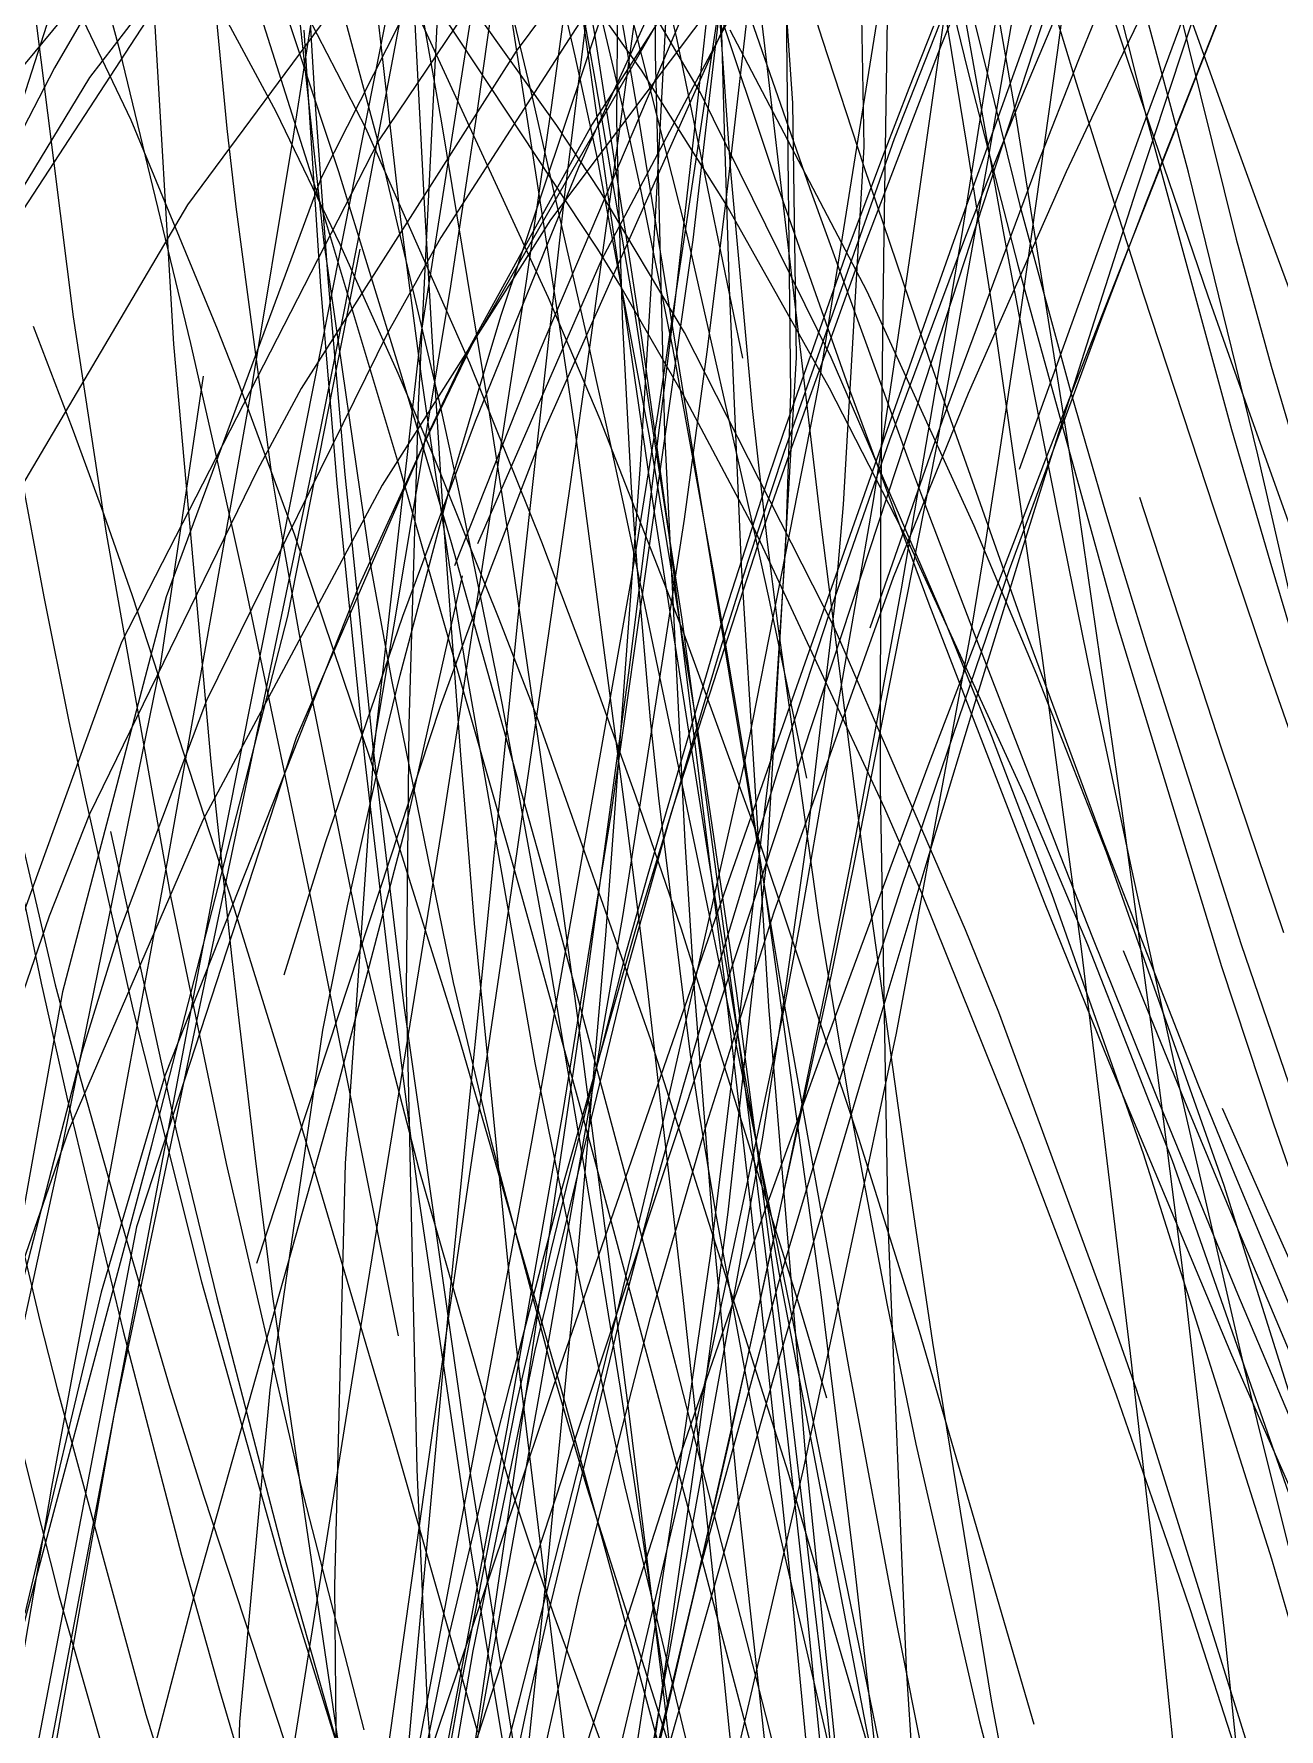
# Model space of a CAD drawing. Header units: metres. Extents: x -233 to 379, y -58 to 1087.
# Drawn here: x -205.13 to -177.23, y 305.97 to 343.96 of the extents above; entities that cross this region are included whole.
import ezdxf

# ---------------------------------------------------------------- set-up
doc = ezdxf.new("R2010")
doc.units = ezdxf.units.M

msp = doc.modelspace()

# ---------------------------------------------------------------- linework, layer by layer
for p, q in [((-191.197, 339.988, -1381.534), (-190.561, 352.158, -1374.634)), ((-186.533, 341.43, -1386.889), (-186.692, 351.057, -1383.893)), ((-188.129, 342.409, -1383.852), (-188.694, 350.547, -1380.717)), ((-193.925, 350.178, -1281.095), (-198.697, 340.729, -1281.133)), ((-192.548, 343.859, -1364.557), (-193.567, 349.776, -1358.45)), ((-197.639, 340.506, -1382.445), (-195.938, 349.469, -1375.454)), ((-193.236, 340.351, -1379.769), (-192.121, 349.369, -1377.291)), ((-200.552, 349.07, -1285.604), (-205.727, 342.815, -1282.243)), ((-199.248, 349.002, -1278.495), (-203.889, 342.982, -1277.649)), ((-192.479, 348.905, -1279.985), (-197.41, 341.559, -1279.363)), ((-189.306, 348.878, -1295.965), (-192.93, 340.963, -1296.275)), ((-189.627, 340.166, -1383.077), (-188.605, 349.037, -1378.935)), ((-184.829, 343.635, -1341.717), (-182.682, 348.893, -1333.154)), ((-183.576, 348.76, -1311.973), (-181.777, 342.859, -1309.249)), ((-203.2, 343.56, -1357.207), (-204.506, 348.352, -1351.02)), ((-191.517, 343.143, -1366.75), (-195.26, 348.375, -1359.305)), ((-193.53, 342.359, -1387.664), (-192.703, 348.351, -1383.258)), ((-191.615, 342.291, -1380.514), (-192.656, 348.378, -1372.897)), ((-185.44, 339.391, -1361.636), (-184.162, 348.373, -1351.224)), ((-184.236, 341.535, -1389.333), (-185.414, 348.723, -1383.651)), ((-181.796, 348.393, -1304.269), (-180.193, 342.045, -1301.35)), ((-197.698, 341.849, -1367.15), (-200.897, 348.022, -1359.653)), ((-198.914, 343.824, -1376.845), (-199.161, 348.318, -1371.863)), ((-190.87, 348.26, -1278.734), (-194.324, 343.569, -1277.87)), ((-191.909, 342.189, -1360.833), (-193.342, 348.234, -1354.002)), ((-190.338, 341.713, -1380.317), (-189.633, 348.16, -1376.776)), ((-182.147, 347.974, -1301.882), (-180.585, 343.236, -1299.773)), ((-199.702, 342.211, -1364.666), (-202.636, 347.647, -1357.458)), ((-198.681, 336.992, -1387.901), (-196.552, 347.771, -1380.398)), ((-190.197, 342.641, -1364.817), (-193.32, 347.952, -1357.969)), ((-203.765, 347.555, -1297.457), (-205.781, 341.238, -1294.996)), ((-196.273, 347.447, -1277.98), (-201.688, 340.125, -1276.622)), ((-189.377, 347.254, -1295.328), (-193.789, 336.881, -1296.225)), ((-192.673, 336.989, -1382.469), (-191.22, 347.524, -1377.509)), ((-187.975, 347.275, -1296.803), (-192.42, 338.881, -1297.396)), ((-192.041, 347.459, -1306.666), (-192.079, 342.025, -1303.771)), ((-184.518, 339.316, -1357.745), (-181.593, 347.496, -1348.971)), ((-180.157, 347.276, -1312.296), (-178.196, 339.358, -1309.454)), ((-199.317, 341.666, -1386.418), (-198.452, 347.193, -1382.075)), ((-189.375, 346.989, -1276.519), (-192.627, 341.935, -1275.185)), ((-191.209, 343.502, -1389.441), (-191.225, 346.928, -1386.593)), ((-191.14, 335.522, -1379.257), (-189.411, 347.027, -1372.424)), ((-185.116, 346.873, -1307.93), (-184.209, 343.126, -1306.193)), ((-179.263, 340.86, -1379.523), (-180.924, 347.048, -1372.311)), ((-190.359, 339.342, -1378.013), (-189.524, 346.586, -1373.748)), ((-183.056, 342.404, -1345.754), (-181.299, 346.568, -1338.932)), ((-180.187, 340.237, -1352.197), (-177.696, 346.56, -1342.593)), ((-202.953, 342.024, -1361.738), (-205.05, 346.425, -1355.698)), ((-198.711, 340.157, -1386.247), (-200.616, 346.176, -1380.642)), ((-195.196, 342.244, -1383.735), (-194.603, 346.388, -1380.395)), ((-188.7, 346.319, -1296.278), (-193.721, 335.026, -1296.461)), ((-193.002, 343.468, -1360.911), (-193.637, 346.231, -1357.753)), ((-192.539, 342.858, -1380.318), (-193.185, 346.409, -1377.578)), ((-190.396, 346.323, -1313.167), (-188.537, 340.746, -1310.288)), ((-189.663, 341.808, -1394.364), (-189.782, 346.365, -1390.826)), ((-183.16, 342.334, -1393.038), (-183.854, 346.294, -1389.913)), ((-203.209, 345.709, -1281.346), (-204.674, 343.194, -1280.325)), ((-197.59, 345.732, -1297.37), (-196.922, 339.796, -1295.924)), ((-188.87, 346.028, -1282.085), (-193.561, 339.789, -1280.855)), ((-188.678, 343.057, -1382.466), (-188.995, 345.725, -1379.392)), ((-188.125, 345.878, -1311.346), (-187.471, 343.84, -1310.477)), ((-182.192, 343.596, -1354.713), (-181.901, 345.779, -1352.208)), ((-180.433, 340.443, -1348.766), (-178.644, 345.864, -1341.572)), ((-196.378, 340.164, -1378.565), (-196.665, 345.684, -1372.707)), ((-192.208, 339.936, -1382.145), (-192.97, 345.347, -1376.875)), ((-190.494, 339.454, -1384.606), (-192.017, 345.463, -1377.698)), ((-190.731, 343.86, -1366.073), (-191.117, 345.505, -1364.275)), ((-186.082, 339.463, -1387.774), (-185.988, 345.544, -1381.879)), ((-184.381, 345.55, -1299.864), (-183.045, 340.11, -1297.294)), ((-181.429, 342.076, -1345.059), (-179.776, 345.493, -1338.816)), ((-180.292, 341.855, -1351.81), (-179.006, 345.337, -1347.04)), ((-201.995, 337.004, -1387.261), (-202.486, 345.268, -1379.553)), ((-198.574, 341.706, -1380.563), (-199.697, 345.082, -1377.065)), ((-199.268, 345.098, -1298.943), (-198.638, 339.278, -1297.609)), ((-190.599, 345.2, -1291.616), (-195.337, 336.964, -1292.097)), ((-193.346, 337.395, -1367.246), (-194.55, 345.078, -1359.777)), ((-187.554, 336.045, -1383.939), (-186.074, 345.3, -1376.25)), ((-201.089, 344.741, -1302.308), (-200.81, 341.841, -1301.656)), ((-195.991, 341.964, -1364.975), (-196.469, 344.653, -1362.272)), ((-196.46, 337.177, -1378.781), (-195.246, 344.905, -1371.34)), ((-192.679, 344.561, -1274.544), (-196.017, 339.392, -1273.517)), ((-194.674, 337.632, -1372.721), (-192.293, 344.726, -1364.057)), ((-193.96, 342.538, -1383.277), (-194.458, 344.597, -1380.848)), ((-189.785, 344.559, -1305.275), (-189.526, 340.883, -1303.487)), ((-185.847, 341.612, -1348.83), (-184.559, 344.898, -1344.127)), ((-184.344, 339.436, -1359.289), (-183.479, 344.88, -1352.949)), ((-184.33, 344.628, -1295.03), (-183.422, 339.564, -1292.683)), ((-183.758, 341.088, -1357.313), (-183.122, 344.794, -1353.228)), ((-179.4, 344.833, -1299.026), (-178.39, 341.999, -1298.039)), ((-202.516, 344.409, -1278.409), (-208.843, 334.706, -1277.845)), ((-205.123, 344.501, -1301.71), (-204.256, 337.621, -1299.972)), ((-197.416, 341.538, -1352.961), (-198.166, 344.319, -1349.377)), ((-196.516, 335.64, -1380.09), (-196.091, 344.308, -1372.588)), ((-192.496, 339.136, -1361.292), (-195.935, 344.324, -1353.86)), ((-193.419, 341.902, -1356.582), (-195.276, 344.509, -1352.793)), ((-189.119, 344.442, -1309.634), (-187.745, 340.497, -1307.227)), ((-188.176, 335.908, -1385.378), (-188.267, 344.54, -1383.64)), ((-184.983, 336.717, -1358.603), (-182.453, 344.442, -1350.585)), ((-181.718, 343.386, -1343.47), (-181.358, 344.281, -1341.899)), ((-181.118, 337.866, -1351.817), (-178.59, 344.268, -1342.993)), ((-198.701, 338.297, -1382.091), (-199.076, 344.041, -1376.52)), ((-198.83, 342.471, -1378.255), (-198.914, 343.824, -1376.845)), ((-193.605, 338.046, -1368.461), (-196.416, 344.153, -1361.912)), ((-191.742, 338.673, -1369.527), (-192.548, 343.859, -1364.557)), ((-189.248, 336.689, -1373.173), (-190.731, 343.86, -1366.073)), ((-186.465, 338.183, -1370.611), (-189.536, 344.045, -1364.023)), ((-187.471, 343.84, -1310.477), (-186.536, 340.988, -1309.351)), ((-185.52, 342.741, -1345.253), (-184.967, 344.136, -1343.211)), ((-201.62, 337.017, -1364.341), (-203.2, 343.56, -1357.207)), ((-194.324, 343.569, -1277.87), (-199.141, 336.009, -1277.623)), ((-192.501, 341.125, -1363.471), (-193.002, 343.468, -1360.911)), ((-191, 335.02, -1395.367), (-191.209, 343.502, -1389.441)), ((-186.617, 338.957, -1348.415), (-184.829, 343.635, -1341.717)), ((-183.075, 337.354, -1361.298), (-182.192, 343.596, -1354.713)), ((-204.674, 343.194, -1280.325), (-207.456, 337.82, -1278.631)), ((-189.609, 340.109, -1370.513), (-191.517, 343.143, -1366.75)), ((-188.3, 339.801, -1385.923), (-188.678, 343.057, -1382.466)), ((-184.209, 343.126, -1306.193), (-183.09, 338.777, -1304.348)), ((-182.655, 341.006, -1347.394), (-181.718, 343.386, -1343.47)), ((-180.585, 343.236, -1299.773), (-178.827, 338.088, -1297.786)), ((-203.889, 342.982, -1277.649), (-209.541, 333.665, -1277.297)), ((-191.686, 337.828, -1383.954), (-192.539, 342.858, -1380.318)), ((-186.077, 341.304, -1347.291), (-185.52, 342.741, -1345.253)), ((-181.777, 342.859, -1309.249), (-181.197, 341.017, -1308.536)), ((-198.54, 338.474, -1382.062), (-198.83, 342.471, -1378.255)), ((-194.094, 338.415, -1390.304), (-193.53, 342.359, -1387.664)), ((-192.745, 337.189, -1388.807), (-193.96, 342.538, -1383.277)), ((-190.612, 336.134, -1387.054), (-191.615, 342.291, -1380.514)), ((-187.267, 336.709, -1371.041), (-190.197, 342.641, -1364.817)), ((-188.043, 336.706, -1385.27), (-188.129, 342.409, -1383.852)), ((-183.741, 340.721, -1348.329), (-183.056, 342.404, -1345.754)), ((-181.723, 333.27, -1399.429), (-183.16, 342.334, -1393.038)), ((-201.018, 337.341, -1367.144), (-202.953, 342.024, -1361.738)), ((-198.261, 339.227, -1368.125), (-199.702, 342.211, -1364.666)), ((-194.963, 335.713, -1370.808), (-195.991, 341.964, -1364.975)), ((-195.804, 338.205, -1386.744), (-195.196, 342.244, -1383.735)), ((-192.627, 341.935, -1275.185), (-195.408, 336.868, -1274.529)), ((-192.449, 340.434, -1358.562), (-193.419, 341.902, -1356.582)), ((-192.079, 342.025, -1303.771), (-192.044, 340.426, -1303.072)), ((-191.541, 340.509, -1362.638), (-191.909, 342.189, -1360.833)), ((-181.998, 340.871, -1347.141), (-181.429, 342.076, -1345.059)), ((-180.193, 342.045, -1301.35), (-178.3, 335.095, -1298.534)), ((-178.39, 341.999, -1298.039), (-177.704, 340.113, -1297.423)), ((-197.41, 341.559, -1279.363), (-203.174, 330.325, -1279.969)), ((-200.81, 341.841, -1301.656), (-200.609, 340.081, -1301.283)), ((-200.278, 335.856, -1390.505), (-199.317, 341.666, -1386.418)), ((-198.303, 340.868, -1381.391), (-198.574, 341.706, -1380.563)), ((-195.364, 336.581, -1372.485), (-197.698, 341.849, -1367.15)), ((-196.019, 335.589, -1359.829), (-197.416, 341.538, -1352.961)), ((-190.788, 337.763, -1382.143), (-190.338, 341.713, -1380.317)), ((-189.548, 338.257, -1396.886), (-189.663, 341.808, -1394.364)), ((-188.319, 334.586, -1357.609), (-185.847, 341.612, -1348.83)), ((-183.673, 337.907, -1392.01), (-184.236, 341.535, -1389.333)), ((-182.721, 335.12, -1359.996), (-180.292, 341.855, -1351.81)), ((-186.994, 333.409, -1388.122), (-186.533, 341.43, -1386.889)), ((-186.9, 339.102, -1350.281), (-186.077, 341.304, -1347.291)), ((-196.908, 336.358, -1385.375), (-198.303, 340.868, -1381.391)), ((-192.93, 340.963, -1296.275), (-195.249, 335.274, -1296.584)), ((-191.33, 334.907, -1369.696), (-192.501, 341.125, -1363.471)), ((-189.526, 340.883, -1303.487), (-189.042, 335.564, -1301.278)), ((-186.536, 340.988, -1309.351), (-185.083, 336.691, -1307.819)), ((-184.917, 334.642, -1363.83), (-183.758, 341.088, -1357.313)), ((-184.768, 335.314, -1355.612), (-182.655, 341.006, -1347.394)), ((-184.189, 335.91, -1354.786), (-181.998, 340.871, -1347.141)), ((-181.197, 341.017, -1308.536), (-180.269, 338.114, -1307.484)), ((-177.708, 334.527, -1385.994), (-179.263, 340.86, -1379.523)), ((-198.697, 340.729, -1281.133), (-202.169, 331.342, -1282.143)), ((-198.183, 337.734, -1384.454), (-197.639, 340.506, -1382.445)), ((-190.555, 337.269, -1362.418), (-192.449, 340.434, -1358.562)), ((-192.044, 340.426, -1303.072), (-191.943, 337.42, -1301.851)), ((-190.808, 336.882, -1366.34), (-191.541, 340.509, -1362.638)), ((-188.537, 340.746, -1310.288), (-186.886, 336.065, -1308.252)), ((-187.745, 340.497, -1307.227), (-185.489, 334.275, -1304.015)), ((-184.255, 339.426, -1350.235), (-183.741, 340.721, -1348.329)), ((-181.431, 337.344, -1352.624), (-180.433, 340.443, -1348.766)), ((-201.688, 340.125, -1276.622), (-207.398, 330.47, -1276.121)), ((-200.609, 340.081, -1301.283), (-199.817, 334.14, -1300.094)), ((-196.941, 334.253, -1390.836), (-198.711, 340.157, -1386.247)), ((-196.21, 337.178, -1381.452), (-196.378, 340.164, -1378.565)), ((-194.275, 330.957, -1381.984), (-193.236, 340.351, -1379.769)), ((-190.047, 336.832, -1384.344), (-189.627, 340.166, -1383.077)), ((-187.309, 336.02, -1374.988), (-189.609, 340.109, -1370.513)), ((-183.045, 340.11, -1297.294), (-181.886, 335.868, -1295.609)), ((-181.178, 337.664, -1355.794), (-180.187, 340.237, -1352.197)), ((-177.704, 340.113, -1297.423), (-176.155, 335.923, -1296.128)), ((-193.561, 339.789, -1280.855), (-197.332, 333.844, -1280.653)), ((-196.922, 339.796, -1295.924), (-196.448, 336.23, -1295.169)), ((-191.237, 333.288, -1387.821), (-192.208, 339.936, -1382.145)), ((-191.538, 334.3, -1384.311), (-191.197, 339.988, -1381.534)), ((-187.494, 332.973, -1392.152), (-188.3, 339.801, -1385.923)), ((-198.638, 339.278, -1297.609), (-197.581, 332, -1296.169)), ((-196.017, 339.392, -1273.517), (-197.193, 337.281, -1273.332)), ((-192.197, 326.468, -1384.288), (-190.359, 339.342, -1378.013)), ((-189.007, 332.899, -1390.846), (-190.494, 339.454, -1384.606)), ((-186.121, 336.558, -1390.357), (-186.082, 339.463, -1387.774)), ((-185.971, 335.785, -1365.528), (-185.44, 339.391, -1361.636)), ((-185.956, 334.862, -1356.341), (-184.255, 339.426, -1350.235)), ((-185.696, 331.52, -1367.531), (-184.344, 339.436, -1359.289)), ((-184.999, 337.961, -1359.129), (-184.518, 339.316, -1357.745)), ((-183.422, 339.564, -1292.683), (-182.882, 336.713, -1291.573)), ((-178.196, 339.358, -1309.454), (-177.409, 336.511, -1308.569)), ((-199.447, 330.911, -1382.655), (-197.822, 339.132, -1381.726)), ((-196.97, 336.348, -1371.165), (-198.261, 339.227, -1368.125)), ((-192.42, 338.881, -1297.396), (-195.193, 332.532, -1298.182)), ((-192.002, 338.333, -1362.356), (-192.496, 339.136, -1361.292)), ((-188.335, 335.01, -1355.453), (-186.9, 339.102, -1350.281)), ((-188.15, 334.698, -1353.941), (-186.617, 338.957, -1348.415)), ((-198.162, 334.087, -1385.812), (-198.54, 338.474, -1382.062)), ((-191.515, 337.148, -1370.942), (-191.742, 338.673, -1369.527)), ((-183.09, 338.777, -1304.348), (-180.877, 330.774, -1301.312)), ((-198.338, 333.88, -1385.895), (-198.701, 338.297, -1382.091)), ((-197.568, 327.685, -1393.365), (-195.804, 338.205, -1386.744)), ((-195.946, 326.403, -1396.879), (-194.094, 338.415, -1390.304)), ((-190.574, 335.85, -1365.413), (-192.002, 338.333, -1362.356)), ((-189.28, 332.051, -1400.773), (-189.548, 338.257, -1396.886)), ((-184.066, 332.934, -1375.606), (-186.465, 338.183, -1370.611)), ((-180.269, 338.114, -1307.484), (-178.689, 333.292, -1305.895)), ((-198.713, 335.087, -1386.285), (-198.183, 337.734, -1384.454)), ((-192.448, 335.32, -1371.106), (-193.605, 338.046, -1368.461)), ((-191.803, 329.637, -1384.966), (-190.788, 337.763, -1382.143)), ((-190.607, 330.84, -1388.594), (-191.686, 337.828, -1383.954)), ((-188.038, 329.336, -1367.052), (-184.999, 337.961, -1359.129)), ((-182.54, 330.027, -1397.289), (-183.673, 337.907, -1392.01)), ((-182.433, 334.507, -1356.102), (-181.118, 337.866, -1351.817)), ((-178.827, 338.088, -1297.786), (-178.146, 336.146, -1297.115)), ((-204.269, 335.118, -1359.118), (-205.143, 337.398, -1356.188)), ((-204.256, 337.621, -1299.972), (-203.511, 332.771, -1298.913)), ((-200.563, 336.182, -1368.394), (-201.018, 337.341, -1367.144)), ((-195.747, 334.043, -1376.615), (-194.674, 337.632, -1372.721)), ((-193.007, 335.085, -1369.374), (-193.346, 337.395, -1367.246)), ((-191.943, 337.42, -1301.851), (-191.75, 333.789, -1300.532)), ((-183.511, 334.452, -1364.178), (-183.075, 337.354, -1361.298)), ((-183.274, 331.956, -1362.932), (-181.178, 337.664, -1355.794)), ((-182.043, 335.42, -1354.928), (-181.431, 337.344, -1352.624)), ((-201.159, 327.649, -1394.377), (-201.995, 337.004, -1387.261)), ((-201.034, 334.461, -1366.899), (-201.62, 337.017, -1364.341)), ((-197.193, 337.281, -1273.332), (-201.269, 329.018, -1273.129)), ((-199.392, 333.415, -1390.158), (-198.681, 336.992, -1387.901)), ((-197.512, 327.924, -1386.1), (-196.46, 337.177, -1378.781)), ((-195.337, 336.964, -1292.097), (-196.406, 334.76, -1292.351)), ((-195.939, 332.883, -1385.23), (-196.21, 337.178, -1381.452)), ((-193.125, 333.765, -1383.726), (-192.673, 336.989, -1382.469)), ((-192.539, 336.26, -1389.712), (-192.745, 337.189, -1388.807)), ((-190.936, 333.031, -1374.602), (-191.515, 337.148, -1370.942)), ((-187.205, 330.664, -1369.133), (-190.555, 337.269, -1362.418)), ((-195.408, 336.868, -1274.529), (-196.273, 335.063, -1274.433)), ((-193.789, 336.881, -1296.225), (-195.708, 332.035, -1296.827)), ((-193.749, 332.566, -1376.083), (-195.364, 336.581, -1372.485)), ((-189.904, 331.912, -1371.064), (-190.808, 336.882, -1366.34)), ((-190.555, 333.083, -1385.539), (-190.047, 336.832, -1384.344)), ((-188.699, 325.578, -1386.679), (-188.043, 336.706, -1385.27)), ((-187.64, 328.637, -1366.068), (-184.983, 336.717, -1358.603)), ((-184.758, 330.906, -1376.162), (-187.267, 336.709, -1371.041)), ((-185.083, 336.691, -1307.819), (-183.053, 330.937, -1306.022)), ((-182.882, 336.713, -1291.573), (-182.505, 334.779, -1290.886)), ((-202.289, 329.858, -1381.113), (-201.334, 336.285, -1380.441)), ((-196.165, 334.466, -1373.03), (-196.97, 336.348, -1371.165)), ((-196.298, 334.325, -1387.032), (-196.908, 336.358, -1385.375)), ((-196.448, 336.23, -1295.169), (-196.159, 334.237, -1294.777)), ((-192.29, 335.125, -1390.783), (-192.539, 336.26, -1389.712)), ((-186.157, 333.001, -1393.28), (-186.121, 336.558, -1390.357)), ((-177.409, 336.511, -1308.569), (-175.108, 328.669, -1306.305)), ((-202.128, 325.487, -1396.638), (-200.278, 335.856, -1390.505)), ((-199.286, 332.725, -1371.82), (-200.563, 336.182, -1368.394)), ((-199.141, 336.009, -1277.623), (-200.121, 334.186, -1277.758)), ((-189.556, 329.631, -1392.888), (-190.612, 336.134, -1387.054)), ((-189.011, 332.903, -1368.718), (-190.574, 335.85, -1365.413)), ((-189.213, 327.617, -1389.862), (-187.554, 336.045, -1383.939)), ((-188.282, 332.512, -1385.801), (-188.176, 335.908, -1385.378)), ((-185.531, 332.552, -1378.396), (-187.309, 336.02, -1374.988)), ((-186.886, 336.065, -1308.252), (-186.078, 333.858, -1307.395)), ((-185.871, 331.781, -1360.453), (-184.189, 335.91, -1354.786)), ((-181.886, 335.868, -1295.609), (-181.121, 333.237, -1294.671)), ((-178.146, 336.146, -1297.115), (-175.966, 330.045, -1295.14)), ((-196.723, 328.474, -1385.445), (-196.516, 335.64, -1380.09)), ((-195.546, 333.423, -1362.184), (-196.019, 335.589, -1359.829)), ((-194.459, 332.479, -1373.675), (-194.963, 335.713, -1370.808)), ((-191.746, 331.75, -1381.308), (-191.14, 335.522, -1379.257)), ((-189.042, 335.564, -1301.278), (-188.71, 332.629, -1300.237)), ((-186.318, 333.497, -1367.901), (-185.971, 335.785, -1365.528)), ((-203.562, 333.182, -1361.421), (-204.269, 335.118, -1359.118)), ((-200.837, 324.899, -1392.4), (-198.713, 335.087, -1386.285)), ((-196.273, 335.063, -1274.433), (-199.255, 328.182, -1274.35)), ((-195.249, 335.274, -1296.584), (-196.875, 330.902, -1296.838)), ((-191.861, 326.405, -1376.657), (-193.007, 335.085, -1369.374)), ((-190.592, 330.586, -1375.236), (-192.448, 335.32, -1371.106)), ((-191.895, 333.303, -1392.421), (-192.29, 335.125, -1390.783)), ((-186.395, 330.651, -1361.574), (-184.768, 335.314, -1355.612)), ((-183.046, 334.206, -1361.055), (-182.721, 335.12, -1359.996)), ((-182.514, 333.924, -1356.669), (-182.043, 335.42, -1354.928)), ((-178.3, 335.095, -1298.534), (-177.444, 332.147, -1297.459)), ((-196.406, 334.76, -1292.351), (-197.843, 331.602, -1292.756)), ((-193.721, 335.026, -1296.461), (-194.908, 331.948, -1296.585)), ((-190.171, 327.806, -1376.104), (-191.33, 334.907, -1369.696)), ((-190.54, 325.86, -1400.555), (-191, 335.02, -1395.367)), ((-188.822, 332.767, -1356.318), (-188.15, 334.698, -1353.941)), ((-188.679, 333.996, -1356.691), (-188.335, 335.01, -1355.453)), ((-187.306, 330.976, -1361.061), (-185.956, 334.862, -1356.341)), ((-182.505, 334.779, -1290.886), (-182.168, 333.084, -1290.319)), ((-200.372, 331.474, -1369.701), (-201.034, 334.461, -1366.899)), ((-195.777, 332.556, -1388.395), (-196.298, 334.325, -1387.032)), ((-194.706, 330.842, -1376.322), (-196.165, 334.466, -1373.03)), ((-192.317, 323.764, -1388.649), (-191.538, 334.3, -1384.311)), ((-189.126, 332.141, -1360.447), (-188.319, 334.586, -1357.609)), ((-186.776, 325.238, -1372.148), (-184.917, 334.642, -1363.83)), ((-185.07, 327.614, -1363.938), (-182.433, 334.507, -1356.102)), ((-183.872, 332.151, -1366.37), (-183.511, 334.452, -1364.178)), ((-176.638, 329.877, -1390.33), (-177.708, 334.527, -1385.994)), ((-205.456, 334.253, -1286.863), (-204.912, 331.341, -1286.514)), ((-200.121, 334.186, -1277.758), (-203.885, 326.473, -1278.608)), ((-199.817, 334.14, -1300.094), (-199.541, 332.48, -1299.791)), ((-197.532, 327.983, -1390.378), (-198.162, 334.087, -1385.812)), ((-194.735, 326.542, -1395.649), (-196.941, 334.253, -1390.836)), ((-196.925, 329.586, -1380.978), (-195.747, 334.043, -1376.615)), ((-196.159, 334.237, -1294.777), (-195.813, 331.964, -1294.348)), ((-189.704, 330.82, -1360.389), (-188.679, 333.996, -1356.691)), ((-185.489, 334.275, -1304.015), (-185.063, 333.14, -1303.519)), ((-182.992, 332.394, -1358.403), (-182.514, 333.924, -1356.669)), ((-197.332, 333.844, -1280.653), (-201.346, 326.339, -1281.097)), ((-197.709, 327.661, -1390.584), (-198.338, 333.88, -1385.895)), ((-194.673, 323.12, -1386.711), (-193.125, 333.765, -1383.726)), ((-191.75, 333.789, -1300.532), (-191.616, 331.95, -1299.93)), ((-186.078, 333.858, -1307.395), (-185.079, 331.187, -1306.414)), ((-180.362, 333.578, -1303.791), (-178.524, 327.937, -1302.176)), ((-202.921, 331.362, -1363.453), (-203.562, 333.182, -1361.421)), ((-201.033, 325.114, -1394.771), (-199.392, 333.415, -1390.158)), ((-194.637, 328.921, -1366.757), (-195.546, 333.423, -1362.184)), ((-191.659, 332.205, -1393.372), (-191.895, 333.303, -1392.421)), ((-189.979, 325.283, -1393.707), (-191.237, 333.288, -1387.821)), ((-187.975, 323.978, -1376.652), (-186.318, 333.497, -1367.901)), ((-187.189, 331.159, -1388.357), (-186.994, 333.409, -1388.122)), ((-180.748, 326.545, -1403.717), (-181.723, 333.27, -1399.429)), ((-181.121, 333.237, -1294.671), (-180.778, 332.097, -1294.288)), ((-178.689, 333.292, -1305.895), (-177.537, 329.882, -1304.894)), ((-195.569, 327.801, -1389.229), (-195.939, 332.883, -1385.23)), ((-191.932, 324.228, -1387.476), (-190.555, 333.083, -1385.539)), ((-189.636, 322.58, -1382.992), (-190.936, 333.031, -1374.602)), ((-186.07, 326.597, -1374.746), (-189.011, 332.903, -1368.718)), ((-188.666, 331.337, -1392.215), (-189.007, 332.899, -1390.846)), ((-186.568, 325.678, -1397.688), (-187.494, 332.973, -1392.152)), ((-186.166, 327.094, -1397.575), (-186.157, 333.001, -1393.28)), ((-185.063, 333.14, -1303.519), (-184.068, 330.52, -1302.424)), ((-182.659, 329.593, -1378.465), (-184.066, 332.934, -1375.606)), ((-182.168, 333.084, -1290.319), (-181.338, 328.999, -1289.049)), ((-203.511, 332.771, -1298.913), (-202.071, 324.637, -1297.315)), ((-199.541, 332.48, -1299.791), (-199.141, 330.246, -1299.393)), ((-197.161, 326.415, -1377.22), (-199.286, 332.725, -1371.82)), ((-193.517, 324.483, -1393.543), (-195.777, 332.556, -1388.395)), ((-193.329, 324.677, -1380.067), (-194.459, 332.479, -1373.675)), ((-192.556, 329.399, -1378.684), (-193.749, 332.566, -1376.083)), ((-190.807, 326.633, -1363.17), (-188.822, 332.767, -1356.318)), ((-188.71, 332.629, -1300.237), (-188.467, 330.688, -1299.597)), ((-188.568, 328.11, -1386.137), (-188.282, 332.512, -1385.801)), ((-182.931, 326.88, -1383.242), (-185.531, 332.552, -1378.396)), ((-190.127, 324.863, -1398.733), (-191.659, 332.205, -1393.372)), ((-189.75, 330.176, -1362.639), (-189.126, 332.141, -1360.447)), ((-188.669, 322.16, -1405.838), (-189.28, 332.051, -1400.773)), ((-184.109, 330.682, -1367.73), (-183.872, 332.151, -1366.37)), ((-184.044, 328.974, -1362.072), (-182.992, 332.394, -1358.403)), ((-180.778, 332.097, -1294.288), (-180.211, 330.247, -1293.683)), ((-177.444, 332.147, -1297.459), (-176.853, 330.17, -1296.77)), ((-197.581, 332, -1296.169), (-197.123, 329.484, -1295.729)), ((-196.774, 326.269, -1378.81), (-195.529, 331.812, -1378.727)), ((-194.908, 331.948, -1296.585), (-196.027, 328.886, -1296.719)), ((-195.813, 331.964, -1294.348), (-195.432, 329.597, -1293.922)), ((-193.966, 319.165, -1387.236), (-191.746, 331.75, -1381.308)), ((-191.616, 331.95, -1299.93), (-191.325, 328.583, -1298.899)), ((-189.228, 327.852, -1374.694), (-189.904, 331.912, -1371.064)), ((-188.544, 324.287, -1369.17), (-185.871, 331.781, -1360.453)), ((-185.677, 324.884, -1370.535), (-183.274, 331.956, -1362.932)), ((-204.912, 331.341, -1286.514), (-204.35, 328.552, -1286.216)), ((-202.169, 331.342, -1282.143), (-204.491, 322.492, -1283.585)), ((-200.725, 324.635, -1369.869), (-202.921, 331.362, -1363.453)), ((-197.843, 331.602, -1292.756), (-202.197, 320.608, -1294.393)), ((-198.853, 324.245, -1375.696), (-200.372, 331.474, -1369.701)), ((-187.811, 327.281, -1395.439), (-188.666, 331.337, -1392.215)), ((-186.628, 326.461, -1372.35), (-185.696, 331.52, -1367.531)), ((-202.489, 319.055, -1382.424), (-199.447, 330.911, -1382.655)), ((-196.875, 330.902, -1296.838), (-198.607, 325.833, -1297.138)), ((-195.788, 315.893, -1385.166), (-194.275, 330.957, -1381.984)), ((-188.47, 327.415, -1365.048), (-187.306, 330.976, -1361.061)), ((-187.776, 326.135, -1388.684), (-187.189, 331.159, -1388.357)), ((-185.079, 331.187, -1306.414), (-182.499, 324.499, -1304.159)), ((-183.669, 328.211, -1378.326), (-184.758, 330.906, -1376.162)), ((-183.053, 330.937, -1306.022), (-181.189, 325.908, -1304.655)), ((-193.86, 328.645, -1378.19), (-194.706, 330.842, -1376.322)), ((-191.373, 325.129, -1366.459), (-189.704, 330.82, -1360.389)), ((-189.14, 319.913, -1395.02), (-190.607, 330.84, -1388.594)), ((-188.921, 325.993, -1378.834), (-190.592, 330.586, -1375.236)), ((-188.467, 330.688, -1299.597), (-187.557, 324.155, -1297.597)), ((-184.263, 323.881, -1374.863), (-187.205, 330.664, -1369.133)), ((-185.802, 321.567, -1375.212), (-184.109, 330.682, -1367.73)), ((-184.068, 330.52, -1302.424), (-182.142, 325.55, -1300.524)), ((-180.877, 330.774, -1301.312), (-178.523, 323.06, -1298.818)), ((-206.447, 330.301, -1281.077), (-204.654, 322.651, -1279.957)), ((-203.174, 330.325, -1279.969), (-205.46, 323.99, -1280.864)), ((-199.141, 330.246, -1299.393), (-197.834, 323.788, -1298.294)), ((-190.901, 326.322, -1366.678), (-189.75, 330.176, -1362.639)), ((-180.211, 330.247, -1293.683), (-178.089, 323.578, -1291.644)), ((-204.527, 318.855, -1380.897), (-202.289, 329.858, -1381.113)), ((-181.663, 323.457, -1401.294), (-182.54, 330.027, -1397.289)), ((-177.537, 329.882, -1304.894), (-176.203, 326.035, -1303.851)), ((-197.257, 328.244, -1382.229), (-196.925, 329.586, -1380.978)), ((-197.123, 329.484, -1295.729), (-195.742, 322.701, -1294.611)), ((-195.432, 329.597, -1293.922), (-193.908, 320.904, -1292.467)), ((-192.755, 322.689, -1386.737), (-191.803, 329.637, -1384.966)), ((-191.649, 326.878, -1380.624), (-192.556, 329.399, -1378.684)), ((-188.669, 324.295, -1397.006), (-189.556, 329.631, -1392.888)), ((-181.101, 325.621, -1381.544), (-182.659, 329.593, -1378.465)), ((-201.269, 329.018, -1273.129), (-203.235, 323.788, -1273.5)), ((-190.027, 323.663, -1371.774), (-188.038, 329.336, -1367.052)), ((-181.338, 328.999, -1289.049), (-180.55, 325.273, -1288.022)), ((-196.027, 328.886, -1296.719), (-200.146, 316.404, -1297.329)), ((-193.64, 323.521, -1371.806), (-194.637, 328.921, -1366.757)), ((-191.307, 321.414, -1383.53), (-193.86, 328.645, -1378.19)), ((-189.946, 321.674, -1371.862), (-187.64, 328.637, -1366.068)), ((-184.92, 326.094, -1364.992), (-184.044, 328.974, -1362.072)), ((-204.35, 328.552, -1286.216), (-203.987, 326.854, -1286.052)), ((-198.107, 324.416, -1385.546), (-197.257, 328.244, -1382.229)), ((-196.782, 322.546, -1389.388), (-196.723, 328.474, -1385.445)), ((-191.325, 328.583, -1298.899), (-191.14, 326.831, -1298.405)), ((-199.255, 328.182, -1274.35), (-202.834, 317.226, -1275.089)), ((-198.153, 318.641, -1392.175), (-197.512, 327.924, -1386.1)), ((-196.846, 322.236, -1394.153), (-197.532, 327.983, -1390.378)), ((-189.962, 316.631, -1386.586), (-188.568, 328.11, -1386.137)), ((-188.709, 324.519, -1377.535), (-189.228, 327.852, -1374.694)), ((-182.32, 324.673, -1380.936), (-183.669, 328.211, -1378.326)), ((-178.524, 327.937, -1302.176), (-177.131, 323.824, -1301.134)), ((-200.699, 323.298, -1397.313), (-201.159, 327.649, -1394.377)), ((-197.153, 322.89, -1393.8), (-197.709, 327.661, -1390.584)), ((-195.261, 324.019, -1391.95), (-195.569, 327.801, -1389.229)), ((-191.05, 319.509, -1394.711), (-189.213, 327.617, -1389.862)), ((-189.384, 322.463, -1380.549), (-190.171, 327.806, -1376.104)), ((-187.319, 321.546, -1370.021), (-185.07, 327.614, -1363.938)), ((-205.966, 327.446, -1294.971), (-204.972, 322.685, -1294.369)), ((-189.905, 322.694, -1369.86), (-188.47, 327.415, -1365.048)), ((-185.995, 317.293, -1403.382), (-186.166, 327.094, -1397.575)), ((-203.987, 326.854, -1286.052), (-202.913, 322.105, -1285.638)), ((-190.63, 323.916, -1382.755), (-191.649, 326.878, -1380.624)), ((-191.14, 326.831, -1298.405), (-190.432, 321.085, -1296.897)), ((-181.516, 323.543, -1385.816), (-182.931, 326.88, -1383.242)), ((-203.885, 326.473, -1278.608), (-204.794, 324.189, -1278.983)), ((-201.346, 326.339, -1281.097), (-204.356, 319.386, -1281.968)), ((-198.009, 313.726, -1402.34), (-195.946, 326.403, -1396.879)), ((-195.612, 321.48, -1380.941), (-197.161, 326.415, -1377.22)), ((-194.239, 324.776, -1396.644), (-194.735, 326.542, -1395.649)), ((-193.275, 319.81, -1387.15), (-192.197, 326.468, -1384.288)), ((-191.638, 324.633, -1378.078), (-191.861, 326.405, -1376.657)), ((-191.794, 323.143, -1369.818), (-190.901, 326.322, -1366.678)), ((-191.648, 323.899, -1366.032), (-190.807, 326.633, -1363.17)), ((-186.862, 325.232, -1373.481), (-186.628, 326.461, -1372.35)), ((-185.239, 324.701, -1376.413), (-186.07, 326.597, -1374.746)), ((-180.076, 321.594, -1406.654), (-180.748, 326.545, -1403.717)), ((-203.417, 326.081, -1292.308), (-201.936, 319.343, -1291.569)), ((-198.405, 320.062, -1378.597), (-196.774, 326.269, -1378.81)), ((-186.65, 319.203, -1383.484), (-188.921, 325.993, -1378.834)), ((-188.357, 322.055, -1388.848), (-187.776, 326.135, -1388.684)), ((-186.555, 320.636, -1370.042), (-184.92, 326.094, -1364.992)), ((-198.607, 325.833, -1297.138), (-199.531, 322.864, -1297.313)), ((-190.321, 322.443, -1402.282), (-190.54, 325.86, -1400.555)), ((-189.574, 317.555, -1387.32), (-188.699, 325.578, -1386.679)), ((-185.589, 318.659, -1402.111), (-186.568, 325.678, -1397.688)), ((-181.189, 325.908, -1304.655), (-180.67, 324.561, -1304.32)), ((-178.462, 318.152, -1386.472), (-181.101, 325.621, -1381.544)), ((-203.906, 315.867, -1401.393), (-202.128, 325.487, -1396.638)), ((-189.287, 321.106, -1396.491), (-189.979, 325.283, -1393.707)), ((-187.35, 322.738, -1375.7), (-186.862, 325.232, -1373.481)), ((-187.264, 322.872, -1374.107), (-186.776, 325.238, -1372.148)), ((-182.142, 325.55, -1300.524), (-181.412, 323.711, -1299.896)), ((-180.55, 325.273, -1288.022), (-179.442, 320.232, -1286.781)), ((-203.321, 313.09, -1400.311), (-201.033, 325.114, -1394.771)), ((-202.426, 317.353, -1396.334), (-200.837, 324.899, -1392.4)), ((-191.852, 323.403, -1368.219), (-191.373, 325.129, -1366.459)), ((-188.953, 319.152, -1402.186), (-190.127, 324.863, -1398.733)), ((-186.767, 321.501, -1373.835), (-185.677, 324.884, -1370.535)), ((-202.071, 324.637, -1297.315), (-200.828, 318.645, -1296.268)), ((-199.283, 319.984, -1373.767), (-200.725, 324.635, -1369.869)), ((-193.141, 320.817, -1398.647), (-194.239, 324.776, -1396.644)), ((-191.77, 317.988, -1396.913), (-193.517, 324.483, -1393.543)), ((-192.929, 321.798, -1382.319), (-193.329, 324.677, -1380.067)), ((-191.393, 322.648, -1379.631), (-191.638, 324.633, -1378.078)), ((-187.489, 315.646, -1384.407), (-188.709, 324.519, -1377.535)), ((-182.981, 319.096, -1380.783), (-185.239, 324.701, -1376.413)), ((-182.499, 324.499, -1304.159), (-181.043, 320.902, -1303.091)), ((-180.271, 318.858, -1384.713), (-182.32, 324.673, -1380.936)), ((-180.67, 324.561, -1304.32), (-179.043, 320.407, -1303.327)), ((-204.794, 324.189, -1278.983), (-208.093, 314.592, -1280.775)), ((-196.964, 314.781, -1382.365), (-198.853, 324.245, -1375.696)), ((-198.658, 321.636, -1387.799), (-198.107, 324.416, -1385.546)), ((-193.822, 313.39, -1388.963), (-191.932, 324.228, -1387.476)), ((-190.064, 319.517, -1374.038), (-188.544, 324.287, -1369.17)), ((-188.389, 322.634, -1398.199), (-188.669, 324.295, -1397.006)), ((-187.557, 324.155, -1297.597), (-186.806, 319.659, -1296.381)), ((-203.235, 323.788, -1273.5), (-204.058, 321.14, -1273.792)), ((-197.834, 323.788, -1298.294), (-197.315, 321.629, -1297.949)), ((-194.335, 314.666, -1397.662), (-195.261, 324.019, -1391.95)), ((-193.373, 317.827, -1371.844), (-191.648, 323.899, -1366.032)), ((-193.329, 314.13, -1378.757), (-190.027, 323.663, -1371.774)), ((-192.968, 316.306, -1391.326), (-192.317, 323.764, -1388.649)), ((-188.018, 315.572, -1387.915), (-190.63, 323.916, -1382.755)), ((-188.361, 321.913, -1378.431), (-187.975, 323.978, -1376.652)), ((-183.512, 322.036, -1376.303), (-184.263, 323.881, -1374.863)), ((-181.412, 323.711, -1299.896), (-179.977, 320.143, -1298.74)), ((-200.552, 321.981, -1398.164), (-200.699, 323.298, -1397.313)), ((-192.607, 317.435, -1377.015), (-193.64, 323.521, -1371.806)), ((-193.132, 318.381, -1372.999), (-191.852, 323.403, -1368.219)), ((-180.56, 314.386, -1406.24), (-181.663, 323.457, -1401.294)), ((-179.623, 318.702, -1389.151), (-181.516, 323.543, -1385.816)), ((-180.726, 323.42, -1300.713), (-179.284, 319.886, -1299.602)), ((-178.089, 323.578, -1291.644), (-176.725, 319.575, -1290.552)), ((-195.817, 315.373, -1388.309), (-194.673, 323.12, -1386.711)), ((-193.902, 314.453, -1377.409), (-191.794, 323.143, -1369.818)), ((-178.523, 323.06, -1298.818), (-177.368, 319.556, -1297.821)), ((-204.972, 322.685, -1294.369), (-204.393, 320.13, -1294.057)), ((-204.654, 322.651, -1279.957), (-204.087, 320.539, -1279.699)), ((-196.683, 319.205, -1396.083), (-197.153, 322.89, -1393.8)), ((-196.548, 311.784, -1395.411), (-196.782, 322.546, -1389.388)), ((-195.742, 322.701, -1294.611), (-194.892, 319.171, -1294.078)), ((-193.921, 314.726, -1388.239), (-192.755, 322.689, -1386.737)), ((-190.578, 315.578, -1384.787), (-191.393, 322.648, -1379.631)), ((-190.582, 320.357, -1372.103), (-189.905, 322.694, -1369.86)), ((-189.299, 319.695, -1385.187), (-189.636, 322.58, -1382.992)), ((-189.162, 314.205, -1380.52), (-187.264, 322.872, -1374.107)), ((-186.874, 314.088, -1403.287), (-188.389, 322.634, -1398.199)), ((-188.208, 318.57, -1379.196), (-187.35, 322.738, -1375.7)), ((-204.491, 322.492, -1283.585), (-205.474, 317.027, -1284.632)), ((-195.343, 311.654, -1399.876), (-196.846, 322.236, -1394.153)), ((-189.909, 317.105, -1404.688), (-190.321, 322.443, -1402.282)), ((-188.229, 313.643, -1387.152), (-189.384, 322.463, -1380.549)), ((-187.854, 312.245, -1409.882), (-188.669, 322.16, -1405.838)), ((-202.913, 322.105, -1285.638), (-201.379, 315.995, -1285.207)), ((-200.154, 318.638, -1400.201), (-200.552, 321.981, -1398.164)), ((-191.8, 313.103, -1388.61), (-192.929, 321.798, -1382.319)), ((-190.401, 312.311, -1385.679), (-188.361, 321.913, -1378.431)), ((-188.803, 319.237, -1388.934), (-188.357, 322.055, -1388.848)), ((-180.949, 315.066, -1381.042), (-183.512, 322.036, -1376.303)), ((-199.841, 313.569, -1393.461), (-198.658, 321.636, -1387.799)), ((-197.315, 321.629, -1297.949), (-196.511, 318.514, -1297.462)), ((-193.301, 313.548, -1386.055), (-195.612, 321.48, -1380.941)), ((-192.984, 312.531, -1378.599), (-189.946, 321.674, -1371.862)), ((-188.235, 311.73, -1389.406), (-191.307, 321.414, -1383.53)), ((-188.265, 318.942, -1372.45), (-187.319, 321.546, -1370.021)), ((-187.884, 311.828, -1382.007), (-185.802, 321.567, -1375.212)), ((-187.275, 319.876, -1375.347), (-186.767, 321.501, -1373.835)), ((-179.866, 320, -1407.569), (-180.076, 321.594, -1406.654)), ((-204.058, 321.14, -1273.792), (-206.039, 313.491, -1274.836)), ((-190.432, 321.085, -1296.897), (-190.234, 319.796, -1296.595)), ((-188.432, 316.204, -1399.479), (-189.287, 321.106, -1396.491)), ((-193.908, 320.904, -1292.467), (-192.879, 315.854, -1291.727)), ((-192.626, 318.94, -1399.525), (-193.141, 320.817, -1398.647)), ((-187.183, 318.521, -1371.889), (-186.555, 320.636, -1370.042)), ((-181.043, 320.902, -1303.091), (-178.299, 314.357, -1301.299)), ((-206.215, 320.247, -1280.876), (-205.003, 315.122, -1280.681)), ((-204.087, 320.539, -1279.699), (-203.412, 318.126, -1279.422)), ((-202.197, 320.608, -1294.393), (-203.623, 315.761, -1295.235)), ((-191.172, 318.247, -1374.043), (-190.582, 320.357, -1372.103)), ((-179.043, 320.407, -1303.327), (-178.226, 318.391, -1302.875)), ((-204.393, 320.13, -1294.057), (-203.135, 314.884, -1293.43)), ((-201.544, 308.948, -1378.15), (-198.405, 320.062, -1378.597)), ((-197.128, 312.698, -1379.053), (-199.283, 319.984, -1373.767)), ((-188.563, 315.215, -1397.584), (-189.14, 319.913, -1395.02)), ((-188.449, 315.957, -1378.731), (-187.275, 319.876, -1375.347)), ((-179.977, 320.143, -1298.74), (-178.162, 315.722, -1297.426)), ((-179.39, 316.246, -1409.636), (-179.866, 320, -1407.569)), ((-179.442, 320.232, -1286.781), (-178.021, 314.088, -1285.461)), ((-179.284, 319.886, -1299.602), (-178.246, 317.382, -1298.866)), ((-178.511, 319.883, -1302.063), (-177.496, 317.584, -1301.343)), ((-194.527, 312.697, -1389.93), (-193.275, 319.81, -1387.15)), ((-191.688, 316.836, -1396.185), (-191.05, 319.509, -1394.711)), ((-191.32, 315.194, -1378.018), (-190.064, 319.517, -1374.038)), ((-190.234, 319.796, -1296.595), (-189.862, 317.537, -1296.082)), ((-189.087, 317.839, -1386.567), (-189.299, 319.695, -1385.187)), ((-186.806, 319.659, -1296.381), (-186.018, 315.473, -1295.319)), ((-177.368, 319.556, -1297.821), (-175.544, 314.27, -1296.422)), ((-204.356, 319.386, -1281.968), (-206.393, 313.532, -1282.917)), ((-201.936, 319.343, -1291.569), (-201.033, 315.634, -1291.187)), ((-196.502, 317.842, -1396.894), (-196.683, 319.205, -1396.083)), ((-195.127, 312.891, -1389.908), (-193.966, 319.165, -1387.236)), ((-194.892, 319.171, -1294.078), (-193.542, 314.085, -1293.347)), ((-190.803, 308.189, -1389.418), (-188.803, 319.237, -1388.934)), ((-188.191, 315.423, -1404.155), (-188.953, 319.152, -1402.186)), ((-185.288, 314.882, -1386.153), (-186.65, 319.203, -1383.484)), ((-205.983, 305.986, -1381.871), (-202.489, 319.055, -1382.424)), ((-205.564, 314.122, -1380.645), (-204.527, 318.855, -1380.897)), ((-190.181, 309.847, -1402.851), (-192.626, 318.94, -1399.525)), ((-188.814, 317.414, -1373.824), (-188.265, 318.942, -1372.45)), ((-181.719, 315.76, -1383.14), (-182.981, 319.096, -1380.783)), ((-177.398, 309.777, -1389.585), (-180.271, 318.858, -1384.713)), ((-200.828, 318.645, -1296.268), (-199.146, 311.397, -1295.096)), ((-199.777, 315.666, -1401.903), (-200.154, 318.638, -1400.201)), ((-198.391, 309.181, -1397.327), (-198.153, 318.641, -1392.175)), ((-196.511, 318.514, -1297.462), (-194.475, 311.466, -1296.395)), ((-193.533, 316.723, -1374.516), (-193.132, 318.381, -1372.999)), ((-188.515, 317.123, -1380.369), (-188.208, 318.57, -1379.196)), ((-188.464, 314.16, -1375.431), (-187.183, 318.521, -1371.889)), ((-184.989, 314.632, -1404.34), (-185.589, 318.659, -1402.111)), ((-177.02, 311.279, -1393.482), (-179.623, 318.702, -1389.151)), ((-178.226, 318.391, -1302.875), (-175.727, 312.395, -1301.591)), ((-203.412, 318.126, -1279.422), (-202.085, 313.615, -1278.946)), ((-192.039, 314.994, -1376.864), (-191.172, 318.247, -1374.043)), ((-191.324, 316.309, -1397.71), (-191.77, 317.988, -1396.913)), ((-175.501, 308.699, -1391.528), (-178.462, 318.152, -1386.472)), ((-195.337, 309.968, -1401.031), (-196.502, 317.842, -1396.894)), ((-194.471, 313.662, -1375.535), (-193.373, 317.827, -1371.844)), ((-188.461, 312.032, -1390.669), (-189.087, 317.839, -1386.567)), ((-177.496, 317.584, -1301.343), (-176.882, 316.215, -1300.929)), ((-202.834, 317.226, -1275.089), (-205.2, 304.851, -1276.82)), ((-203.332, 313.003, -1398.409), (-202.426, 317.353, -1396.334)), ((-191.992, 313.607, -1380.092), (-192.607, 317.435, -1377.015)), ((-190.899, 311.382, -1378.719), (-188.814, 317.414, -1373.824)), ((-190.262, 312.341, -1387.714), (-189.574, 317.555, -1387.32)), ((-189.862, 317.537, -1296.082), (-189.041, 313.1, -1295.13)), ((-185.578, 307.328, -1408.019), (-185.995, 317.293, -1403.382)), ((-178.246, 317.382, -1298.866), (-176.749, 313.82, -1297.871)), ((-192.062, 315.297, -1397.003), (-191.688, 316.836, -1396.185)), ((-189.332, 310.933, -1407.102), (-189.909, 317.105, -1404.688)), ((-189.566, 312.375, -1383.982), (-188.515, 317.123, -1380.369)), ((-194.332, 313.188, -1377.597), (-193.533, 316.723, -1374.516)), ((-190.683, 311.697, -1386.804), (-189.962, 316.631, -1386.586)), ((-193.603, 309.812, -1393.439), (-192.968, 316.306, -1391.326)), ((-190.723, 314.02, -1398.725), (-191.324, 316.309, -1397.71)), ((-186.492, 306.063, -1404.725), (-188.432, 316.204, -1399.479)), ((-178.438, 308.041, -1413.755), (-179.39, 316.246, -1409.636)), ((-206.279, 315.703, -1280.535), (-204.577, 308.965, -1280.39)), ((-203.623, 315.761, -1295.235), (-205.336, 308.557, -1296.532)), ((-204.73, 311.389, -1403.39), (-203.906, 315.867, -1401.393)), ((-201.379, 315.995, -1285.207), (-199.585, 309.603, -1284.868)), ((-197.049, 302.231, -1388.022), (-195.788, 315.893, -1385.166)), ((-192.879, 315.854, -1291.727), (-191.892, 311.402, -1291.118)), ((-190.204, 309.569, -1383.576), (-188.449, 315.957, -1378.731)), ((-180.88, 313.454, -1384.67), (-181.719, 315.76, -1383.14)), ((-178.162, 315.722, -1297.426), (-176.226, 311.121, -1296.18)), ((-201.033, 315.634, -1291.187), (-199.537, 309.89, -1290.611)), ((-198.271, 305.397, -1406.888), (-199.777, 315.666, -1401.903)), ((-197.283, 304.881, -1390.024), (-195.817, 315.373, -1388.309)), ((-189.817, 308.505, -1389.524), (-190.578, 315.578, -1384.787)), ((-186.941, 309.303, -1406.84), (-188.191, 315.423, -1404.155)), ((-187.365, 313.387, -1389.164), (-188.018, 315.572, -1387.915)), ((-186.736, 309.593, -1388.717), (-187.489, 315.646, -1384.407)), ((-186.018, 315.473, -1295.319), (-185.369, 312.352, -1294.558)), ((-205.003, 315.122, -1280.681), (-204.609, 313.592, -1280.641)), ((-193.601, 308.561, -1381.889), (-192.039, 314.994, -1376.864)), ((-192.914, 308.97, -1383.046), (-191.32, 315.194, -1378.018)), ((-192.573, 313.236, -1398.058), (-192.062, 315.297, -1397.003)), ((-188.257, 312.611, -1398.954), (-188.563, 315.215, -1397.584)), ((-180.429, 313.582, -1381.985), (-180.949, 315.066, -1381.042)), ((-203.135, 314.884, -1293.43), (-201.824, 309.869, -1292.847)), ((-195.467, 304.172, -1389.827), (-193.921, 314.726, -1388.239)), ((-193.072, 304.254, -1402.863), (-194.335, 314.666, -1397.662)), ((-182.724, 306.073, -1390.825), (-185.288, 314.882, -1386.153)), ((-183.666, 306.577, -1407.997), (-184.989, 314.632, -1404.34)), ((-195.292, 307.723, -1382.633), (-193.902, 314.453, -1377.409)), ((-190.337, 309.02, -1383.998), (-189.162, 314.205, -1380.52)), ((-179.93, 308.819, -1409.028), (-180.56, 314.386, -1406.24)), ((-178.299, 314.357, -1301.299), (-176.912, 311.195, -1300.516)), ((-196.451, 304.848, -1384.7), (-193.329, 314.13, -1378.757)), ((-193.542, 314.085, -1293.347), (-192.746, 311.383, -1292.977)), ((-190.922, 305.525, -1381.509), (-188.464, 314.16, -1375.431)), ((-188.666, 306.019, -1401.602), (-190.723, 314.02, -1398.725)), ((-185.791, 308.291, -1406.139), (-186.874, 314.088, -1403.287)), ((-178.021, 314.088, -1285.461), (-177.649, 312.553, -1285.167)), ((-204.609, 313.592, -1280.641), (-202.624, 306.299, -1280.51)), ((-202.085, 313.615, -1278.946), (-201.324, 311.188, -1278.72)), ((-200.52, 306.134, -1397.903), (-199.841, 313.569, -1393.461)), ((-199.91, 301.82, -1406.49), (-198.009, 313.726, -1402.34)), ((-194.851, 312.169, -1376.812), (-194.471, 313.662, -1375.535)), ((-191.375, 306.523, -1389.951), (-193.301, 313.548, -1386.055)), ((-190.922, 306.464, -1385.356), (-191.992, 313.607, -1380.092)), ((-187.347, 306.227, -1392.176), (-188.229, 313.643, -1387.152)), ((-179.663, 309.954, -1386.819), (-180.88, 313.454, -1384.67)), ((-177.335, 303.681, -1387.253), (-180.429, 313.582, -1381.985)), ((-204.973, 303.742, -1403.976), (-203.321, 313.09, -1400.311)), ((-195.546, 307.043, -1382.512), (-194.332, 313.188, -1377.597)), ((-194.992, 306.86, -1389.679), (-193.822, 313.39, -1388.963)), ((-194.248, 306.67, -1401.084), (-192.573, 313.236, -1398.058)), ((-191.058, 307.056, -1392.689), (-191.8, 313.103, -1388.61)), ((-189.041, 313.1, -1295.13), (-188.843, 312.16, -1294.941)), ((-205.588, 301.202, -1403.201), (-203.332, 313.003, -1398.409)), ((-195.189, 305.892, -1383.355), (-197.128, 312.698, -1379.053)), ((-196.829, 300.522, -1394.166), (-194.527, 312.697, -1389.93)), ((-196.328, 306.526, -1392.427), (-195.127, 312.891, -1389.908)), ((-194.024, 309.393, -1380.763), (-192.984, 312.531, -1378.599)), ((-192.302, 304.244, -1390.915), (-190.401, 312.311, -1385.679)), ((-191.653, 302.699, -1388.708), (-190.262, 312.341, -1387.714)), ((-190.309, 309.141, -1386.303), (-189.566, 312.375, -1383.982)), ((-187.831, 308.796, -1400.881), (-188.257, 312.611, -1398.954)), ((-185.369, 312.352, -1294.558), (-183.946, 306.135, -1293.08)), ((-177.649, 312.553, -1285.167), (-175.904, 305.571, -1283.905)), ((-195.853, 307.975, -1380.205), (-194.851, 312.169, -1376.812)), ((-188.843, 312.16, -1294.941), (-187.21, 305.086, -1293.574)), ((-188.167, 309.205, -1392.592), (-188.461, 312.032, -1390.669)), ((-186.814, 302.083, -1413.132), (-187.854, 312.245, -1409.882)), ((-196.314, 306.489, -1398.035), (-196.548, 311.784, -1395.411)), ((-194.145, 304.145, -1403.313), (-195.343, 311.654, -1399.876)), ((-192.321, 301.056, -1387.761), (-190.683, 311.697, -1386.804)), ((-190.25, 301.644, -1388.007), (-187.884, 311.828, -1382.007)), ((-185.925, 303.822, -1393.444), (-188.235, 311.73, -1389.406)), ((-206.617, 300.328, -1407.612), (-204.73, 311.389, -1403.39)), ((-201.324, 311.188, -1278.72), (-199.221, 304.803, -1278.193)), ((-199.146, 311.397, -1295.096), (-197.74, 305.954, -1294.276)), ((-194.475, 311.466, -1296.395), (-194.052, 310.19, -1296.207)), ((-193.302, 303.901, -1383.961), (-190.899, 311.382, -1378.719)), ((-192.746, 311.383, -1292.977), (-190.713, 305.007, -1292.133)), ((-191.892, 311.402, -1291.118), (-190.155, 304.187, -1290.195)), ((-188.633, 304.583, -1409.23), (-189.332, 310.933, -1407.102)), ((-194.052, 310.19, -1296.207), (-193.481, 308.524, -1295.965)), ((-201.824, 309.869, -1292.847), (-200.975, 306.84, -1292.499)), ((-199.585, 309.603, -1284.868), (-197.424, 302.679, -1284.612)), ((-199.537, 309.89, -1290.611), (-198.368, 305.739, -1290.205)), ((-193.822, 300.878, -1405.058), (-195.337, 309.968, -1401.031)), ((-194.149, 304.632, -1395.01), (-193.603, 309.812, -1393.439)), ((-187.927, 301.307, -1405.098), (-190.181, 309.847, -1402.851)), ((-179.218, 308.643, -1387.589), (-179.663, 309.954, -1386.819)), ((-175.208, 302.208, -1392.969), (-177.398, 309.777, -1389.585)), ((-196.52, 301.727, -1385.601), (-194.024, 309.393, -1380.763)), ((-192.436, 300.105, -1389.496), (-190.204, 309.569, -1383.576)), ((-185.394, 301.767, -1409.391), (-186.941, 309.303, -1406.84)), ((-185.748, 300.77, -1394.418), (-186.736, 309.593, -1388.717)), ((-204.943, 295.899, -1378.39), (-201.544, 308.948, -1378.15)), ((-204.577, 308.965, -1280.39), (-202.755, 302.594, -1280.357)), ((-198.333, 302.363, -1400.54), (-198.391, 309.181, -1397.327)), ((-194.179, 303.309, -1387.063), (-192.914, 308.97, -1383.046)), ((-191.929, 302.358, -1390.719), (-190.309, 309.141, -1386.303)), ((-191.662, 303.245, -1387.537), (-190.337, 309.02, -1383.998)), ((-187.083, 297.822, -1399.623), (-188.167, 309.205, -1392.592)), ((-194.054, 306.592, -1383.341), (-193.601, 308.561, -1381.889)), ((-193.481, 308.524, -1295.965), (-190.492, 300.433, -1294.798)), ((-189.662, 307.034, -1390.475), (-189.817, 308.505, -1389.524)), ((-187.107, 301.674, -1404.228), (-187.831, 308.796, -1400.881)), ((-178.83, 297.978, -1413.822), (-179.93, 308.819, -1409.028)), ((-177.61, 303.659, -1390.244), (-179.218, 308.643, -1387.589)), ((-192.698, 297.601, -1390.443), (-190.803, 308.189, -1389.418)), ((-183.87, 298.704, -1409.743), (-185.791, 308.291, -1406.139)), ((-197.833, 298.034, -1387.247), (-195.853, 307.975, -1380.205)), ((-196.603, 300.001, -1387.951), (-195.292, 307.723, -1382.633)), ((-177.366, 297.538, -1418.385), (-178.438, 308.041, -1413.755)), ((-185.104, 299.771, -1410.861), (-185.578, 307.328, -1408.019)), ((-196.196, 303.346, -1385.276), (-195.546, 307.043, -1382.512)), ((-190.567, 302.908, -1395.356), (-191.058, 307.056, -1392.689)), ((-189.495, 305.412, -1391.505), (-189.662, 307.034, -1390.475)), ((-200.975, 306.84, -1292.499), (-199.72, 302.575, -1292.016)), ((-195.711, 300.972, -1403.434), (-194.248, 306.67, -1401.084)), ((-195.443, 299.917, -1387.809), (-194.054, 306.592, -1383.341)), ((-195.281, 305.242, -1389.849), (-194.992, 306.86, -1389.679)), ((-181.864, 296.826, -1411.336), (-183.666, 306.577, -1407.997)), ((-202.624, 306.299, -1280.51), (-199.981, 297.741, -1280.534)), ((-196.701, 304.558, -1393.18), (-196.328, 306.526, -1392.427)), ((-195.352, 294.475, -1402.97), (-196.314, 306.489, -1398.035)), ((-190.993, 305.099, -1390.697), (-191.375, 306.523, -1389.951)), ((-186.557, 299.05, -1396.61), (-187.347, 306.227, -1392.176)), ((-200.8, 296.491, -1402.647), (-200.52, 306.134, -1397.903)), ((-186.915, 299.08, -1403.541), (-188.666, 306.019, -1401.602)), ((-185.445, 300.923, -1407.077), (-186.492, 306.063, -1404.725)), ((-183.946, 306.135, -1293.08), (-182.294, 299.911, -1291.625))]:
    msp.add_line(p, q)

doc.saveas('drawing.dxf')
